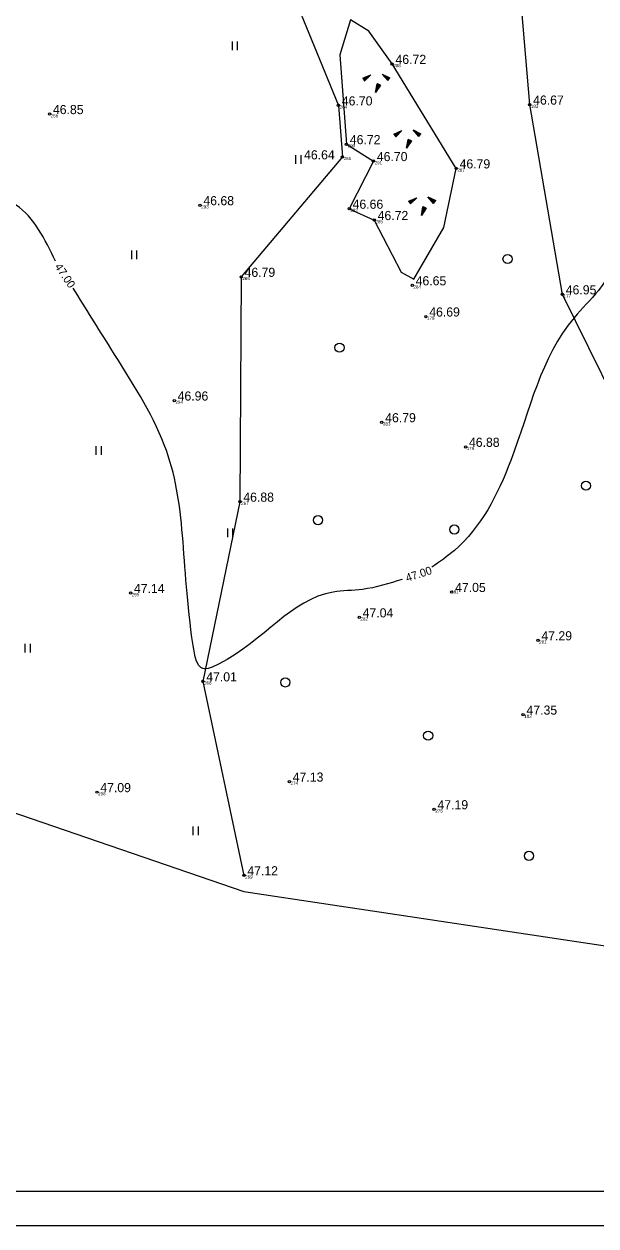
# Model space of a CAD drawing. Extents: x 624569 to 624989, y 6452503 to 6452800.
# Drawn here: x 624641.9 to 624691.9, y 6452502.5 to 6452607.7 of the extents above; entities that cross this region are included whole.
import ezdxf

# ---------------------------------------------------------------- set-up
doc = ezdxf.new("R2010")
doc.units = 0
for name, color, linetype in [('HALJASTUS', 7, 'Continuous'), ('HORISONTAAL', 7, 'Continuous'), ('KORGUS', 7, 'Continuous'), ('MOOTKORG', 7, 'Continuous'), ('MOOTMPUNKT', 7, 'Continuous'), ('MOOTNR', 7, 'Continuous'), ('MOOTPIIR', 7, 'Continuous'), ('RELJEEF', 7, 'Continuous'), ('VORMISTUS', 7, 'Continuous')]:
    doc.layers.add(name, color=color, linetype=linetype)

msp = doc.modelspace()

# ---------------------------------------------------------------- linework, layer by layer
at = {"layer": 'HALJASTUS'}
for p, q in [((624660.11, 6452606.16), (624660.11, 6452605.4)), ((624660.56, 6452606.16), (624660.56, 6452605.4)), ((624665.65, 6452596.21), (624665.65, 6452595.45)), ((624666.11, 6452596.21), (624666.11, 6452595.45)), ((624651.3, 6452587.89), (624651.3, 6452587.13)), ((624651.75, 6452587.89), (624651.75, 6452587.13)), ((624648.2, 6452570.76), (624648.2, 6452570)), ((624648.65, 6452570.76), (624648.65, 6452570)), ((624659.69, 6452563.55), (624659.69, 6452562.79)), ((624660.15, 6452563.55), (624660.15, 6452562.79)), ((624642, 6452553.46), (624642, 6452552.7)), ((624642.45, 6452553.46), (624642.45, 6452552.7)), ((624656.68, 6452537.48), (624656.68, 6452536.72)), ((624657.14, 6452537.48), (624657.14, 6452536.72))]:
    msp.add_line(p, q, dxfattribs=at)
for points in [[(624686, 6452602.02), (624684.05, 6452625.01), (624683.4, 6452642.06), (624674.2, 6452655), (624671.21, 6452671.99), (624664.84, 6452684.88), (624659.52, 6452685.57), (624658.65, 6452683.42)], [(624657.09, 6452679.51), (624652.33, 6452667.65), (624648.54, 6452657.95), (624659.53, 6452641.64), (624660.89, 6452621.35), (624669.4, 6452600.57), (624669.75, 6452596.07), (624660.9, 6452585.57), (624660.79, 6452565.9), (624657.55, 6452550.18), (624661.14, 6452533.21)], [(624670.34, 6452591.53), (624672.53, 6452590.54), (624674.89, 6452585.99), (624675.98, 6452585.37), (624678.6, 6452589.89), (624679.69, 6452595.06), (624674.09, 6452604.2), (624672.05, 6452607.07), (624670.44, 6452608.05), (624669.53, 6452605), (624670.1, 6452597.18), (624672.46, 6452595.7), (624670.34, 6452591.53)], [(624805.07, 6452548.12), (624794.74, 6452557.84), (624784.41, 6452559.23), (624780.57, 6452562.16), (624778.65, 6452576.93), (624769.5, 6452584.47), (624757.85, 6452582.29), (624741.59, 6452574.3), (624723.41, 6452565.92), (624704.59, 6452561.17), (624698.19, 6452565.37), (624688.97, 6452584.04), (624686.12, 6452600.64), (624686, 6452602.02)]]:
    msp.add_lwpolyline(points, dxfattribs=at)
for centre in [(624684.18, 6452587.13), (624669.49, 6452579.38), (624691.03, 6452567.3), (624667.62, 6452564.29), (624679.53, 6452563.47), (624664.76, 6452550.09), (624677.24, 6452545.44), (624686.05, 6452534.92)]:
    msp.add_circle(centre, 0.4, dxfattribs=at)
at = {"layer": 'HORISONTAAL'}
for points in [[(624705, 6452611.24), (624701.12, 6452602.34), (624696.61, 6452594.09), (624692.12, 6452584.38), (624689.99, 6452582), (624684.46, 6452569.51), (624679.53, 6452561.64), (624677.56, 6452560.18)], [(624644.66, 6452586.95), (624641.23, 6452591.85), (624631.78, 6452594.44), (624629.18, 6452607.17)], [(624674.97, 6452559.11), (624671.5, 6452558.23), (624668.94, 6452557.99), (624658.92, 6452551.69), (624657.55, 6452551.31), (624656.7, 6452553.33), (624654.18, 6452570.88), (624649.51, 6452579.31), (624646.23, 6452584.59)]]:
    msp.add_spline(points, degree=3, dxfattribs=at)
at = {"layer": 'KORGUS'}
for centre in [(624674.09, 6452604.2), (624669.4, 6452600.57), (624686.12, 6452600.64), (624644.15, 6452599.81), (624669.75, 6452596.07), (624672.46, 6452595.7), (624679.69, 6452595.06), (624657.3, 6452591.84), (624670.34, 6452591.53), (624672.53, 6452590.54), (624660.9, 6452585.57), (624675.85, 6452584.83), (624688.97, 6452584.04), (624677.04, 6452582.1), (624655.05, 6452574.75), (624673.19, 6452572.85), (624680.51, 6452570.7), (624660.79, 6452565.9), (624679.3, 6452558), (624651.23, 6452557.91), (624671.22, 6452555.78), (624686.84, 6452553.77), (624657.55, 6452550.18), (624685.54, 6452547.27), (624665.11, 6452541.41), (624648.29, 6452540.49), (624677.76, 6452538.99), (624661.14, 6452533.21)]:
    msp.add_circle(centre, 0.1, dxfattribs=at)
at = {"layer": 'MOOTMPUNKT'}
msp.add_circle((624670.1, 6452597.18), 0.1, dxfattribs=at)
at = {"layer": 'MOOTPIIR'}
msp.add_lwpolyline([(624593.64, 6452554.99), (624661.14, 6452531.81), (624826.08, 6452506.99), (624898.96, 6452745.01), (624879.24, 6452764.2), (624771.85, 6452790.61), (624678.19, 6452784.98), (624647.45, 6452702.12), (624646.21, 6452697.31), (624638.67, 6452676.61), (624606.04, 6452590.98)], close=True, dxfattribs=at)
at = {"layer": 'RELJEEF'}
for p, q in [((624673.71, 6452602.75), (624673.21, 6452603.32)), ((624673.21, 6452603.32), (624673.9, 6452602.99)), ((624673.24, 6452603.29), (624673.23, 6452603.31)), ((624671.52, 6452602.96), (624672.23, 6452603.26)), ((624671.52, 6452602.96), (624671.69, 6452602.71)), ((624671.52, 6452602.96), (624671.87, 6452602.9)), ((624671.56, 6452602.91), (624671.83, 6452602.85)), ((624671.6, 6452602.85), (624671.79, 6452602.81)), ((624671.61, 6452603), (624671.91, 6452602.94)), ((624671.64, 6452602.79), (624671.74, 6452602.77)), ((624671.68, 6452602.73), (624671.7, 6452602.73)), ((624672.23, 6452603.26), (624671.69, 6452602.71)), ((624671.69, 6452603.03), (624671.96, 6452602.98)), ((624671.77, 6452603.07), (624671.91, 6452603.04)), ((624671.86, 6452603.1), (624672.04, 6452603.07)), ((624671.91, 6452603.04), (624672, 6452603.02)), ((624671.94, 6452603.14), (624672.08, 6452603.11)), ((624672.02, 6452603.17), (624672.13, 6452603.15)), ((624672.11, 6452603.21), (624672.17, 6452603.19)), ((624672.19, 6452603.24), (624672.21, 6452603.24)), ((624672.65, 6452601.71), (624672.79, 6452602.46)), ((624673.07, 6452602.35), (624672.65, 6452601.71)), ((624673.02, 6452602.27), (624672.74, 6452602.15)), ((624673.07, 6452602.35), (624672.75, 6452602.21)), ((624673.01, 6452602.37), (624672.76, 6452602.27)), ((624672.94, 6452602.4), (624672.77, 6452602.33)), ((624672.87, 6452602.43), (624672.78, 6452602.39)), ((624673.07, 6452602.35), (624672.79, 6452602.46)), ((624672.81, 6452602.45), (624672.79, 6452602.45)), ((624673.3, 6452603.22), (624673.29, 6452603.29)), ((624673.36, 6452603.16), (624673.34, 6452603.26)), ((624673.42, 6452603.09), (624673.4, 6452603.23)), ((624673.48, 6452603.02), (624673.45, 6452603.21)), ((624673.52, 6452603.09), (624673.5, 6452603.18)), ((624673.53, 6452602.95), (624673.52, 6452603.09)), ((624673.59, 6452602.89), (624673.56, 6452603.15)), ((624673.65, 6452602.82), (624673.61, 6452603.13)), ((624673.71, 6452602.75), (624673.67, 6452603.1)), ((624673.71, 6452602.75), (624673.9, 6452602.99)), ((624673.76, 6452602.81), (624673.72, 6452603.08)), ((624673.8, 6452602.86), (624673.77, 6452603.05)), ((624673.84, 6452602.92), (624673.83, 6452603.02)), ((624672.68, 6452601.75), (624672.66, 6452601.74)), ((624672.73, 6452601.82), (624672.67, 6452601.8)), ((624672.78, 6452601.9), (624672.68, 6452601.86)), ((624672.82, 6452601.97), (624672.69, 6452601.91)), ((624672.87, 6452602.05), (624672.7, 6452601.97)), ((624672.8, 6452602.07), (624672.71, 6452602.03)), ((624672.97, 6452602.2), (624672.72, 6452602.09)), ((624672.92, 6452602.12), (624672.8, 6452602.07)), ((624674.24, 6452598.07), (624674.95, 6452598.37)), ((624674.24, 6452598.07), (624674.41, 6452597.82)), ((624674.24, 6452598.07), (624674.59, 6452598.01)), ((624674.32, 6452598.11), (624674.63, 6452598.05)), ((624674.95, 6452598.37), (624674.41, 6452597.82)), ((624674.41, 6452598.14), (624674.67, 6452598.09)), ((624674.49, 6452598.18), (624674.62, 6452598.15)), ((624674.57, 6452598.21), (624674.76, 6452598.18)), ((624674.62, 6452598.15), (624674.71, 6452598.13)), ((624674.66, 6452598.25), (624674.8, 6452598.22)), ((624674.74, 6452598.28), (624674.84, 6452598.26)), ((624674.82, 6452598.32), (624674.88, 6452598.3)), ((624674.91, 6452598.35), (624674.92, 6452598.35)), ((624676.43, 6452597.86), (624675.92, 6452598.43)), ((624675.92, 6452598.43), (624676.61, 6452598.1)), ((624675.95, 6452598.4), (624675.95, 6452598.42)), ((624676.01, 6452598.33), (624676, 6452598.4)), ((624676.07, 6452598.27), (624676.06, 6452598.37)), ((624676.13, 6452598.2), (624676.11, 6452598.34)), ((624676.19, 6452598.13), (624676.16, 6452598.32)), ((624676.23, 6452598.2), (624676.22, 6452598.29)), ((624676.25, 6452598.06), (624676.23, 6452598.2)), ((624676.31, 6452598), (624676.27, 6452598.26)), ((624676.37, 6452597.93), (624676.33, 6452598.24)), ((624676.43, 6452597.86), (624676.38, 6452598.21)), ((624676.43, 6452597.86), (624676.61, 6452598.1)), ((624676.47, 6452597.92), (624676.44, 6452598.19)), ((624676.51, 6452597.97), (624676.49, 6452598.16)), ((624676.56, 6452598.03), (624676.54, 6452598.13)), ((624674.28, 6452598.02), (624674.54, 6452597.96)), ((624674.32, 6452597.96), (624674.5, 6452597.92)), ((624674.36, 6452597.9), (624674.46, 6452597.88)), ((624674.4, 6452597.84), (624674.42, 6452597.84)), ((624675.36, 6452596.82), (624675.5, 6452597.58)), ((624675.78, 6452597.46), (624675.36, 6452596.82)), ((624675.49, 6452597.01), (624675.39, 6452596.97)), ((624675.53, 6452597.09), (624675.4, 6452597.03)), ((624675.58, 6452597.16), (624675.41, 6452597.09)), ((624675.51, 6452597.18), (624675.42, 6452597.15)), ((624675.68, 6452597.31), (624675.43, 6452597.21)), ((624675.73, 6452597.39), (624675.45, 6452597.27)), ((624675.78, 6452597.46), (624675.46, 6452597.32)), ((624675.72, 6452597.49), (624675.47, 6452597.38)), ((624675.65, 6452597.52), (624675.48, 6452597.44)), ((624675.58, 6452597.54), (624675.49, 6452597.5)), ((624675.78, 6452597.46), (624675.5, 6452597.58)), ((624675.52, 6452597.57), (624675.5, 6452597.56)), ((624675.63, 6452597.24), (624675.51, 6452597.18)), ((624675.39, 6452596.86), (624675.37, 6452596.85)), ((624675.44, 6452596.94), (624675.38, 6452596.91)), ((624675.53, 6452592.21), (624676.24, 6452592.5)), ((624675.53, 6452592.21), (624675.7, 6452591.96)), ((624675.53, 6452592.21), (624675.88, 6452592.14)), ((624675.57, 6452592.15), (624675.83, 6452592.1)), ((624675.61, 6452592.24), (624675.92, 6452592.18)), ((624675.61, 6452592.09), (624675.79, 6452592.06)), ((624675.65, 6452592.03), (624675.75, 6452592.01)), ((624675.69, 6452591.97), (624675.71, 6452591.97)), ((624676.24, 6452592.5), (624675.7, 6452591.96)), ((624675.7, 6452592.28), (624675.96, 6452592.23)), ((624675.78, 6452592.31), (624675.91, 6452592.29)), ((624675.86, 6452592.35), (624676.05, 6452592.31)), ((624675.91, 6452592.29), (624676, 6452592.27)), ((624675.95, 6452592.38), (624676.09, 6452592.35)), ((624676.03, 6452592.42), (624676.13, 6452592.4)), ((624676.11, 6452592.45), (624676.17, 6452592.44)), ((624676.2, 6452592.49), (624676.21, 6452592.48)), ((624677.72, 6452592), (624677.21, 6452592.57)), ((624677.21, 6452592.57), (624677.9, 6452592.24)), ((624677.24, 6452592.54), (624677.24, 6452592.56)), ((624677.3, 6452592.47), (624677.29, 6452592.53)), ((624677.36, 6452592.4), (624677.35, 6452592.5)), ((624677.42, 6452592.33), (624677.4, 6452592.48)), ((624677.48, 6452592.27), (624677.45, 6452592.45)), ((624677.52, 6452592.34), (624677.51, 6452592.43)), ((624677.54, 6452592.2), (624677.52, 6452592.34)), ((624677.6, 6452592.13), (624677.56, 6452592.4)), ((624677.66, 6452592.06), (624677.62, 6452592.37)), ((624677.72, 6452592), (624677.67, 6452592.35)), ((624677.72, 6452592), (624677.9, 6452592.24)), ((624677.76, 6452592.05), (624677.73, 6452592.32)), ((624677.8, 6452592.11), (624677.78, 6452592.29)), ((624677.85, 6452592.17), (624677.83, 6452592.27)), ((624677.89, 6452592.22), (624677.89, 6452592.24)), ((624676.65, 6452590.95), (624676.79, 6452591.71)), ((624677.07, 6452591.59), (624676.65, 6452590.95)), ((624676.68, 6452590.99), (624676.66, 6452590.98)), ((624676.73, 6452591.07), (624676.67, 6452591.04)), ((624676.78, 6452591.14), (624676.68, 6452591.1)), ((624676.82, 6452591.22), (624676.69, 6452591.16)), ((624676.87, 6452591.29), (624676.7, 6452591.22)), ((624676.8, 6452591.31), (624676.71, 6452591.28)), ((624676.97, 6452591.44), (624676.72, 6452591.34)), ((624677.02, 6452591.52), (624676.74, 6452591.4)), ((624677.07, 6452591.59), (624676.75, 6452591.45)), ((624677.01, 6452591.62), (624676.76, 6452591.51)), ((624676.94, 6452591.65), (624676.77, 6452591.57)), ((624676.87, 6452591.67), (624676.78, 6452591.63)), ((624677.07, 6452591.59), (624676.79, 6452591.71)), ((624676.81, 6452591.7), (624676.79, 6452591.69)), ((624676.92, 6452591.37), (624676.8, 6452591.31))]:
    msp.add_line(p, q, dxfattribs=at)
at = {"layer": 'VORMISTUS'}
for points in [[(624568.87, 6452799.54), (624989.37, 6452799.54), (624989.37, 6452502.54), (624568.87, 6452502.54)], [(624578.87, 6452796.54), (624986.37, 6452796.54), (624986.37, 6452525.54), (624906.37, 6452525.54), (624906.37, 6452505.54), (624578.87, 6452505.54)]]:
    msp.add_lwpolyline(points, close=True, dxfattribs=at)

# ---------------------------------------------------------------- texts
at = {"layer": 'HORISONTAAL'}
for rotation, p in [(303.9122, (624644.57, 6452586.46)), (18.0956, (624675.41, 6452558.88))]:
    msp.add_text('47.00', height=0.7, rotation=rotation, dxfattribs=at).set_placement(p)
at = {"layer": 'KORGUS'}
for s, p in [(' 46.72', (624674.09, 6452604.2)), (' 46.70', (624669.4, 6452600.57)), (' 46.67', (624686.12, 6452600.64)), (' 46.85', (624644.15, 6452599.81)), (' 46.64', (624666.1, 6452595.85)), (' 46.70', (624672.46, 6452595.7)), (' 46.79', (624679.69, 6452595.06)), (' 46.68', (624657.3, 6452591.84)), (' 46.66', (624670.34, 6452591.53)), (' 46.72', (624672.53, 6452590.54)), (' 46.79', (624660.9, 6452585.57)), (' 46.65', (624675.85, 6452584.83)), (' 46.95', (624688.97, 6452584.04)), (' 46.69', (624677.04, 6452582.1)), (' 46.96', (624655.05, 6452574.75)), (' 46.79', (624673.19, 6452572.85)), (' 46.88', (624680.51, 6452570.7)), (' 46.88', (624660.79, 6452565.9)), (' 47.14', (624651.23, 6452557.91)), (' 47.05', (624679.3, 6452558)), (' 47.04', (624671.22, 6452555.78)), (' 47.29', (624686.84, 6452553.77)), (' 47.01', (624657.55, 6452550.18)), (' 47.35', (624685.54, 6452547.27)), (' 47.09', (624648.29, 6452540.49)), (' 47.13', (624665.11, 6452541.41)), (' 47.19', (624677.76, 6452538.99)), (' 47.12', (624661.14, 6452533.21))]:
    msp.add_text(s, height=0.8, dxfattribs=at).set_placement(p)
at = {"layer": 'MOOTKORG'}
msp.add_text(' 46.72', height=0.8, dxfattribs=at).set_placement((624670.1, 6452597.18))
at = {"layer": 'MOOTNR'}
for s, p in [(' 288', (624674.09, 6452603.92)), (' 264', (624669.4, 6452600.29)), (' 183', (624686.12, 6452600.36)), (' 256', (624644.15, 6452599.53)), (' 290', (624670.1, 6452596.9)), (' 265', (624669.75, 6452595.79)), (' 291', (624672.46, 6452595.42)), (' 287', (624679.69, 6452594.78)), (' 293', (624657.3, 6452591.56)), (' 292', (624670.34, 6452591.25)), (' 285', (624672.53, 6452590.26)), (' 266', (624660.9, 6452585.29)), (' 284', (624675.85, 6452584.55)), (' 177', (624688.97, 6452583.76)), (' 178', (624677.04, 6452581.82)), (' 294', (624655.05, 6452574.47)), (' 283', (624673.19, 6452572.57)), (' 179', (624680.51, 6452570.42)), (' 267', (624660.79, 6452565.62)), (' 181', (624679.15, 6452557.88)), (' 295', (624651.23, 6452557.63)), (' 282', (624671.22, 6452555.5)), (' 281', (624686.84, 6452553.49)), (' 268', (624657.55, 6452549.9)), (' 182', (624685.54, 6452546.99)), (' 274', (624665.11, 6452541.13)), (' 296', (624648.29, 6452540.21)), (' 275', (624677.76, 6452538.71)), (' 269', (624661.14, 6452532.93))]:
    msp.add_text(s, height=0.28, dxfattribs=at).set_placement(p)

doc.saveas('drawing.dxf')
